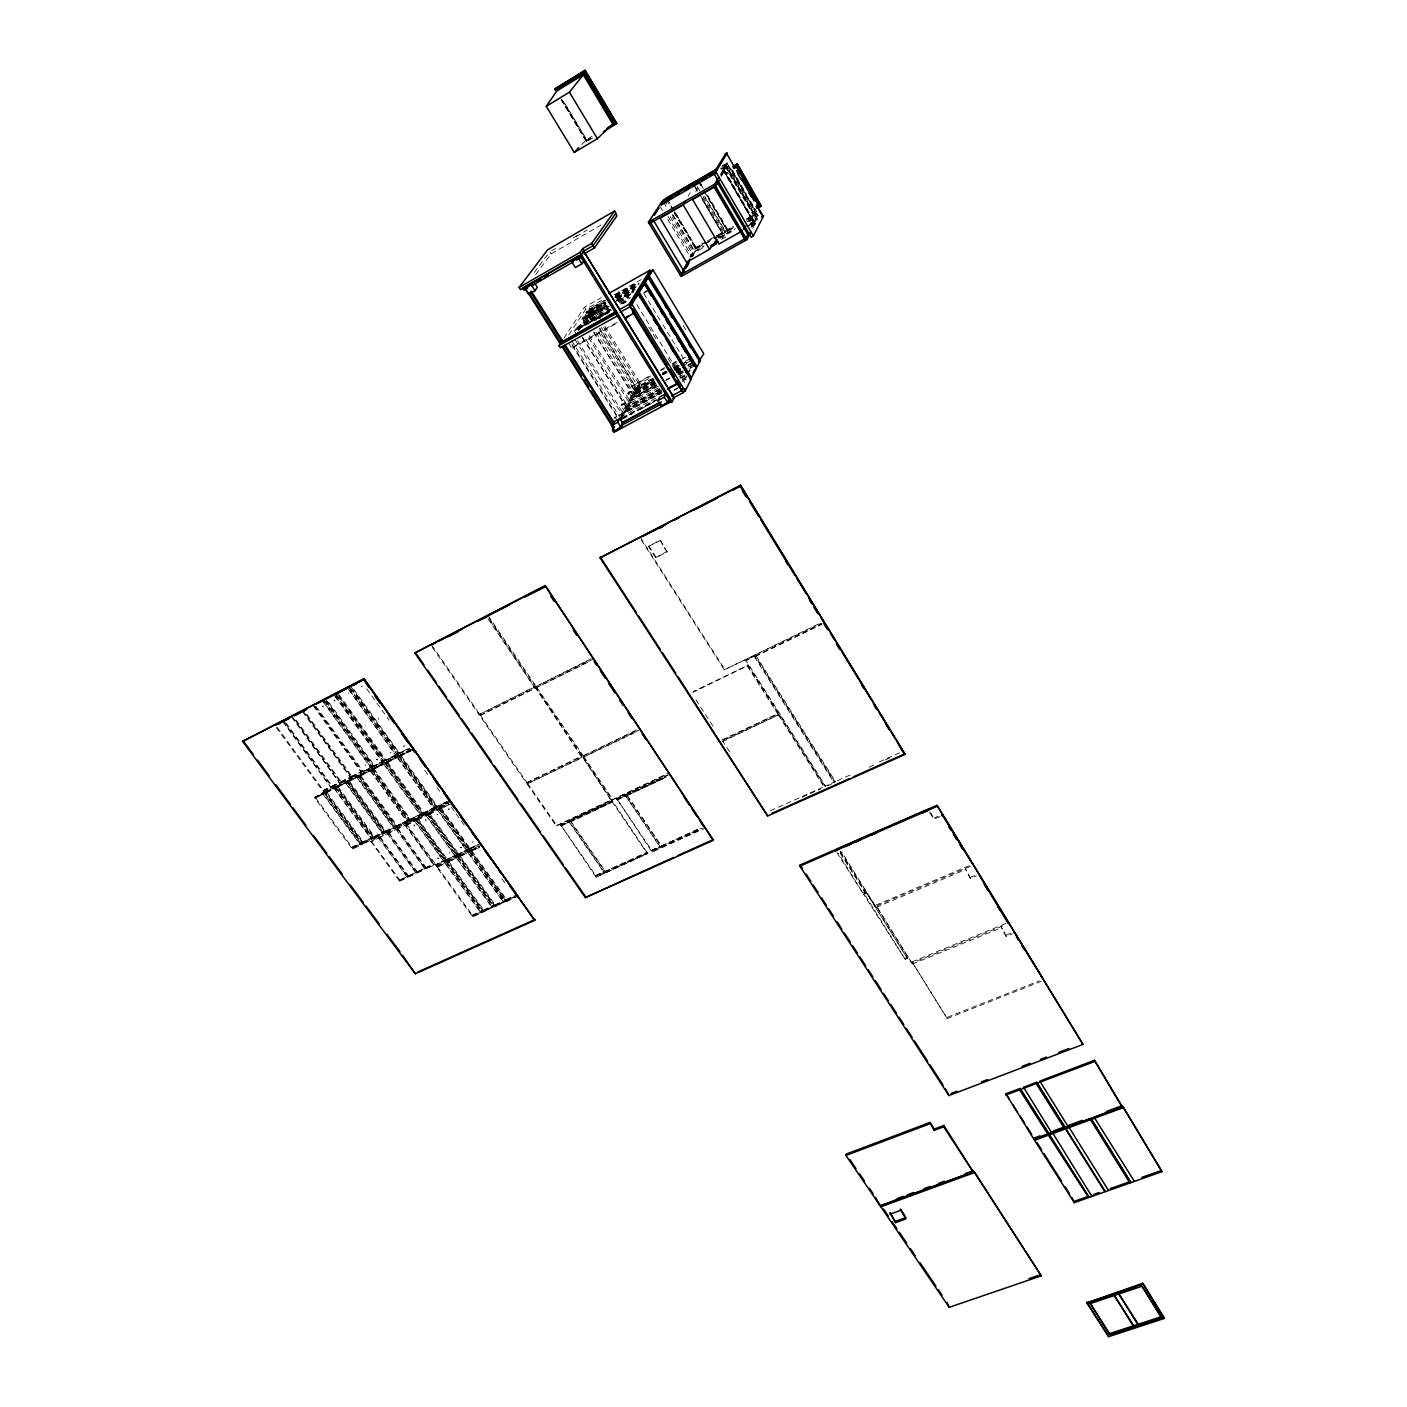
<?xml version="1.0" encoding="UTF-8"?>
<svg xmlns="http://www.w3.org/2000/svg" width="1407" height="1407" viewBox="0 0 1407 1407"><rect width="100%" height="100%" fill="white"/><g stroke="black" fill="none" stroke-linecap="round" stroke-linejoin="round"><path stroke-width="0.75" stroke-dasharray="5 3.75" d="M413.887 825.803L414.696 824.836L414.608 825.909M425.319 820.316L426.128 819.349L426.022 820.598M436.821 814.829L437.911 814.354M448.745 808.638L448.763 809.728L449.449 808.832M365.345 764.669L365.644 765.637M376.812 758.989L377.094 759.956M389.897 753.009L391.005 752.604M403.932 745.481L403.686 746.66L404.6 745.868M1006.128 936.341L1001.063 926.65L1006.128 936.341L1012.09 933.914M970.461 878.46L965.29 868.611L970.461 878.46L976.44 875.945M947.228 1018.545L912.598 962.81L947.228 1018.545L1041.18 981.347M753.237 215.904L751.496 216.502M437.507 857.953L438.896 858.235L437.788 858.569M911.789 963.109L876.385 906.126L911.789 963.109L1006.269 924.487M449.202 853.205L449.871 852.589M939.946 816.588L933.914 819.191L930.836 812.718M907.409 958.413L866.132 892.267L863.669 894.412L905.211 959.31L907.409 958.413L866.132 892.267M905.211 959.31L863.916 893.216M472.277 842.371L472.858 841.808M970.478 866.29L875.523 906.372L841.65 851.798M840.471 852.15L865.252 892.495L863.054 893.445L838.255 853.117M322.449 706.683L323.03 706.507M322.924 705.98L323.188 706.912M333.969 700.704L335.095 700.405M334.461 699.93L334.673 701.038M348.127 693.475L348.25 692.877M361.142 686.862L362.267 686.475M365.345 725.555L364.993 725.572M378.377 718.186L378.606 719.294M723.603 739.73L778.229 713.613L747.733 665.511L693.141 691.628M722.319 741.682L778.898 714.668L824.467 786.513M825.399 786.777L745.622 660.956L754.715 656.014L834.351 782.081L825.592 786.021L745.868 660.252L754.715 656.014M835.301 782.345L755.612 656.172L822.075 623.688M692.877 692.35L747.733 665.511M660.235 847.26L651.388 850.479L659.971 846.293L625.886 795.782L616.864 799.493L625.077 794.586L616.6 798.525L652.057 852.044L704.731 828.283M666.355 776.998L627.012 795.571L661.097 846.099L700.299 828.09M660.639 847.858L661.642 846.311L700.686 828.688M641.346 540.059L724.288 669.785L821.371 622.615M661.906 847.278L701.091 829.286M651.388 850.479L659.971 846.293M651.793 851.077L660.375 846.873M652.057 852.044L660.762 847.471M604.5 873.167L647.906 853.275L596.093 877.282L560.478 824.59L568.762 820.756L569.008 821.723L560.725 825.575L569.571 821.934L603.849 871.619L595.442 875.734L604.095 872.586M646.974 852.484L612.977 801.779L570.662 821.741L604.94 871.461L647.378 853.064M604.94 871.461L647.114 852.097M605.344 872.041L647.519 852.677M605.749 872.621L647.906 853.275M595.442 875.734L603.849 871.619M595.847 876.315L604.254 872.199M596.093 877.282L604.658 872.78M616.864 799.493L625.324 795.553L625.077 794.586M624.919 794.955L667.498 774.87M617.268 800.091L625.886 795.782M626.203 794.375L665.951 776.383M640.027 729.6L583.307 757.177L612.238 799.844L668.782 772.935M560.144 825.364L612.168 800.583L612.432 801.55L569.853 820.545L612.168 800.583M570.662 821.741L612.977 801.779M611.183 800.337L582.568 756.948L527.08 783.945L556.17 825.909L611.183 800.337L582.568 756.948M695.779 191.897L698.189 186.181M569.008 821.723L568.762 820.756M570.257 821.143L612.573 801.181M560.725 825.575L569.167 821.336M561.129 826.155L569.571 821.934M556.17 825.909L611.5 799.581M581.566 756.667L535.522 687.601L479.769 715.688L526.376 782.943L581.566 756.667L535.522 687.601M593.244 659.074L536.243 687.777L582.621 756.157L639.341 728.562M666.988 551.931L660.147 540.042L648.486 546.514L655.627 557.7L666.988 551.931L660.147 540.042M505.254 900.216L470.712 851.182L469.41 851.78L503.97 900.814C507.874 900.374 502 902.239 503.583 902.485M504.779 901.94L506.239 900.972L504.374 901.377M514.663 896.699L506.256 899.759L514.434 895.731M467.388 851.2L467.599 852.15L467.388 851.2L459.016 855.702L495.44 906.495L506.239 900.972M506.661 900.339L514.839 896.312M478.908 845.8L470.518 850.32L506.889 901.289L515.243 896.875M503.178 901.922L495.211 905.545L502.932 900.955L468.214 852.343L460.036 856.458L459.385 854.928M503.97 900.814L505.43 899.829M655.627 557.7L667.287 551.263M728.017 172.569C727.032 175.295 725.133 170.212 728.457 173.36M493.329 907.146L494.385 905.598L492.133 907.691M492.925 906.583L494.385 905.598M494.807 904.982L502.932 900.955M455.903 856.564L456.132 857.514L455.903 856.564L447.567 861.049L484.026 911.683L494.789 906.161M495.211 905.545L503.354 901.535M495.44 906.495L503.759 902.098M491.729 907.128L483.797 910.734L491.5 906.161L456.73 857.707L448.587 861.823L447.954 860.275M492.52 906.02L493.98 905.035L459.227 856.546L457.926 857.162L492.52 906.02L493.98 905.035M480.737 912.862L482.988 910.786L483.041 912.141L472.664 916.836L436.188 866.378L444.489 861.911L444.7 862.86L444.489 861.911M483.392 910.171L491.5 906.161M483.797 910.734L491.905 906.724M484.026 911.683L492.309 907.304M480.332 912.299L472.435 915.887L480.104 911.349L445.315 863.054L437.208 867.134L436.575 865.604M481.106 911.191L482.583 910.223L447.795 861.893L446.494 862.509L481.106 911.191L482.583 910.223M481.528 911.754L482.988 910.786M481.933 912.316L483.392 911.349M472.031 915.324L480.104 911.349M472.435 915.887L480.508 911.912M472.664 916.836L480.93 912.475M526.376 782.943L581.882 755.928M467.194 851.569L469.885 850.021L470.518 851.569L469.217 852.167M479.558 847.331L471.521 851.094L470.888 849.547M471.521 851.094L479.734 846.961M467.704 850.039L469.199 849.054L439.775 807.847L438.474 808.48L467.704 850.039L469.199 849.054M439.775 807.847L440.004 808.814L429.293 814.231L457.908 854.155L469.006 849.441M449.062 804.47L440.813 808.708L469.41 848.773L477.624 844.622M460.036 856.458L468.214 852.343M468.39 851.006L468.584 850.637M469.586 848.386L478.222 844.833M459.016 855.702L469.885 850.021M468.584 848.861L458.506 854.348L466.684 850.233L437.278 809.06L429.258 812.894L429.487 813.844M455.71 856.951L458.401 855.403L459.034 856.933L457.732 857.531M456.22 855.421L457.697 854.436L428.273 813.369L426.972 813.985L456.22 855.421L457.697 854.436M428.273 813.369L428.484 814.336L417.826 819.718L446.459 859.519L457.521 854.823M448.587 861.823L456.73 857.707M456.906 856.388L457.099 856.001M458.506 854.348L466.684 850.233M447.567 861.049L458.401 855.403M457.099 854.242L447.074 859.712L455.217 855.597L425.776 814.565L417.809 818.382L418.02 819.349M444.295 862.298L446.969 860.75L447.602 862.28L446.318 862.878M432.389 647.326L479.048 714.65L534.467 687.249L489.618 619.924M489.073 618.253L535.522 686.739L592.54 658.001M444.788 860.767L446.265 859.783L416.806 818.856L415.522 819.49L444.788 860.767L446.265 859.783M416.806 818.856L417.035 819.824L406.412 825.188L435.08 864.848L446.072 860.169M437.208 867.134L445.315 863.054M447.074 859.712L455.217 855.597M445.474 861.735L445.667 861.348M436.188 866.378L446.969 860.75M445.667 859.589L435.678 865.041L443.785 860.943L414.326 820.052L406.394 823.851L406.605 824.819M687.003 374.913L689.958 369.074L690.819 370.481L679.37 376.671M397.284 828.494L426.057 868.822L433.954 865.112L405.814 824.924L397.706 829.075M435.678 865.041L443.785 860.943M426.057 868.822L434.147 864.742M388.42 832.751L417.211 872.956L417 872.006L424.861 868.312L396.932 829.18L388.842 833.331M417.211 872.956L425.072 869.28L424.861 868.312M426.251 868.436L426.04 867.468L433.919 863.775M752.499 226.228L754.433 222.499L723.673 169.684L720.507 174.96M751.83 226.914L756.667 217.593L754.697 222.007L723.937 169.227L725.766 166.167L754.17 214.55L749.403 221.11M748.489 221.251L758.056 215.517L728.685 164.988M754.258 221.251L755.436 221.585L753.994 221.743M752.727 228.444L757.546 219.087L726.065 164.971L720.366 168.26M751.32 225.894L753.273 222.148L749.526 224.258M379.591 836.989L408.399 877.089L408.188 876.139L416.015 872.463L388.068 833.419L380.013 837.57M751.092 227.336L755.946 217.997M408.399 877.089L416.226 873.413L416.015 872.463M417 872.006L425.055 867.943M751.76 226.65L753.712 222.904L722.934 170.106L724.675 168.805L724.394 169.983M753.959 222.412L756.386 218.753M756.087 213.917L755.506 215.042L726.733 165.569L727.366 164.513L756.087 213.917L746.712 219.211M370.797 841.193L399.606 881.204L399.395 880.254L407.203 876.596L379.257 837.657L371.219 841.773M748.401 218.314L754.31 214.638L726.487 166.817L720.525 170.546M399.606 881.204L407.414 877.546L407.203 876.596M408.188 876.139L416.208 872.076M429.293 814.231L440.004 808.814M441.007 808.339L440.778 807.372L448.833 803.503M397.776 755.946L399.711 755.541L386.327 761.855L424.175 814.583L436.68 808.568L436.645 807.249L434.376 809.412M447.285 801.339L437.032 806.545L447.707 801.937M399.395 880.254L407.397 876.209M429.065 813.264L437.278 809.06M410.369 749.456L399.869 755.172L437.683 808.093L448.13 802.518M433.954 808.814L423.525 813.035L433.725 807.847L397.636 757.388L386.978 762.102L396.774 756.175L397.003 757.142L386.978 762.102M434.728 807.653L436.223 806.651L400.151 756.139L398.849 756.79L434.728 807.653L436.223 806.651M435.572 808.832L437.067 807.829M435.15 808.234L436.645 807.249M417.826 819.718L428.484 814.336M424.175 814.583L434.57 809.025M417.598 818.768L425.776 814.565M479.048 714.65L534.818 686.546M420.658 814.917L420.886 815.884L420.658 814.917L410.088 819.472L420.236 814.336L384.111 764.054L373.506 768.75L383.249 762.858L383.478 763.825L373.506 768.75M420.886 815.884L423.155 813.721L423.173 815.058L410.738 821.02L372.855 768.521L386.186 762.225L384.234 762.629M422.522 813.51L386.608 762.823L385.307 763.473L421.238 814.125L422.944 814.09L421.66 814.723M422.082 815.304L423.577 814.301M423.525 813.035L433.725 807.847M423.947 813.615L434.147 808.445M406.412 825.188L417.035 819.824M410.088 819.472L420.236 814.336M421.238 814.125L422.733 813.14M406.183 824.238L414.326 820.052M408.646 821.741L409.718 820.158L407.467 822.304M408.241 821.16L409.718 820.158M370.78 769.277L372.714 768.873L359.453 775.134L397.372 827.439L410.14 820.756M410.738 821.02L421.08 815.497M407.045 821.723L396.721 825.891L406.816 820.773L370.674 770.702L360.104 775.363L369.812 769.506L370.023 770.473L360.104 775.363M397.091 828.881L405.198 824.713M407.819 820.58L409.296 819.577L373.154 769.471L371.853 770.121L407.819 820.58L409.296 819.577M714.457 238.715L725.836 231.997L704.731 196.153M727.19 230.273L707.07 195.116M703.693 190.772L727.577 231.328L706.719 195.01M620.399 420.517L636.544 391.023L635.278 388.983L619.713 417.14M636.562 388.209L637.09 390.179L639.745 385.36L652.866 378.219M357.396 775.908L359.33 775.503L348.092 780.762L386.046 832.856L396.387 827.896L396.369 826.577L394.118 828.705M397.161 826.472L407.239 821.354M621.173 419.374L623.864 414.467L575.797 337.891M656.383 385.536L621.806 404.266L621.032 405.656L625.113 412.145L625.781 409.437L661.747 390.02M627.399 408.03L582.234 337.662M589.128 335.57L630.688 402.068L628.067 406.834L585.101 338.208M634.135 395.789L593.05 331.683M638.004 388.772L636.914 388.455L638.004 388.772L639.569 383.636L637.969 387.98M604.799 326.213L640.66 383.953L638.637 387.611L601.211 327.426M388.226 833.12L396.299 828.969M397.372 827.439L407.661 821.934M721.228 176.543L726.487 166.976L721.158 170.054M393.696 828.125L385.412 831.326L393.485 827.175L357.29 777.315L348.743 780.973L356.428 776.119L356.639 777.086L348.743 780.973M699.736 194.43L722.02 233.175L701.601 198.545M394.452 826.982L395.947 825.997L359.77 776.084L358.486 776.717L394.452 826.982L395.947 825.997M619.344 419.409L622.738 414.15L620.487 419.743M625.939 407.45L626.467 409.472L661.009 390.829M632.693 395.226L633.22 397.214L655.979 384.885M636.879 387.664L639.569 383.636M620.047 419.04L622.738 414.15M626.942 406.517L629.58 401.734M633.027 395.473L633.467 396.158M633.678 394.294L635.735 390.583M626.695 407.573L659.883 390.056M599.54 328.71L636.984 388.895L599.874 328.183M395.297 828.143L396.792 827.158M621.63 417.035L623.424 413.781L661.483 393.239M660.182 389.493L624.005 408.945L625.095 410.686L625.781 409.437M656.014 383.126L630.793 396.686L631.866 398.41L655.68 384.656M653.639 380.805L636.404 390.179L634.346 393.942L653.657 383.478M638.215 386.925L640.238 383.267L649.788 378.078M394.875 827.562L396.369 826.577M396.721 825.891L406.816 820.773M626.731 408.399L582.568 337.117M379.38 837.358L387.453 833.225M383.988 833.577L385.061 832.012L382.81 834.14M383.566 832.997L385.061 832.012M385.412 831.326L393.485 827.175M346.052 781.501L347.986 781.096L336.801 786.337L374.772 838.273L385.483 832.575M385.835 831.906L393.907 827.756M386.046 832.856L394.329 828.336M382.387 833.56L374.139 836.743L382.176 832.592L345.964 782.908L337.451 786.566L345.102 781.729L345.295 782.679L337.451 786.566M661.941 391.339L614.032 418.196L662.011 392.307M632.534 397.196L631.866 399.852L627.856 393.415L628.612 392.061L653.288 378.659M654.941 382.387L635.753 392.799L631.778 386.415L651.371 374.807M383.144 832.416L384.639 831.431L348.408 781.694L347.142 782.327L383.144 832.416L384.639 831.431M370.586 841.579L378.624 837.446M371.342 838.59L371.554 839.539L371.342 838.59L363.34 842.705L363.129 841.755L370.92 838.009L334.673 788.483L326.195 792.123L333.811 787.304L334.022 788.254L326.195 792.123M371.554 839.539L373.787 837.411L373.787 838.748L363.551 843.655L325.545 791.895L336.695 786.689L334.76 787.093M373.154 837.2L337.117 787.269L335.851 787.902L371.888 837.816L373.576 837.781L372.31 838.396M372.732 838.977L374.209 837.992M374.139 836.743L382.176 832.592M374.561 837.323L382.598 833.173M374.772 838.273L383.021 833.753M362.918 842.125L370.92 838.009M371.888 837.816L373.365 836.831M363.551 843.655L371.765 839.152M359.928 844.341L351.75 847.489L359.717 843.373L323.452 794.023L315.01 797.646L322.59 792.845L322.783 793.812L315.01 797.646M360.667 843.198L362.144 842.213L325.879 792.827L324.612 793.442L360.667 843.198L362.144 842.213M360.35 844.904L362.584 842.793L362.566 844.13L352.366 849.019L314.341 797.435L325.457 792.229L323.522 792.633M361.529 844.358L363.006 843.373M361.089 843.778L362.584 842.793M692.297 257.112L694.214 253.752L672.212 216.871M351.75 847.489L359.717 843.373M691.136 256.76L693.053 253.418L691.576 257.516M352.172 848.052L360.139 843.954M691.857 256.355L693.774 253.014L703.078 247.773M672.493 214.954L694.425 251.712L704.028 245.961M674.164 212.738L695.885 249.18L674.481 211.929M352.366 849.019L360.561 844.534M688.234 196.101L690.257 192.566M674.182 212.404L695.762 247.65M407.344 749.034L398.937 753.202L409.666 748.454M387.4 762.7L397.636 757.388M398.199 756.544L399.711 755.541M386.327 761.855L399.289 754.943M411.02 751.021L400.52 755.401L409.12 750.898M398.638 757.142L400.151 756.139M400.942 755.999L411.231 750.67M349.323 688.164L397.055 754.943L398.357 754.293L385.817 760.501L396.053 755.172L347.898 687.83M397.055 754.943L398.568 753.941L352.964 690.081M337.838 694.302L385.184 760.255L397.935 753.695M351.416 687.32L398.937 753.202M385.096 763.825L386.608 762.823M335.745 695.146L383.531 761.627L385.043 760.624L339.386 697.045M326.318 700.211L373.699 765.936L384.392 760.396L383.531 761.627M385.817 760.501L396.053 755.172M373.928 769.348L384.111 764.054M384.674 763.227L386.186 762.225M372.855 768.521L385.747 761.627M384.392 760.396L374.35 766.182L382.528 761.873L334.338 694.794M371.641 770.473L373.154 769.471M324.243 701.038L372.046 767.307L373.347 766.674L362.918 771.827L371.079 767.536L322.836 700.704M372.046 767.307L373.559 766.305L326.6 701.178M314.851 706.103L362.267 771.599L372.908 766.076M360.526 775.961L370.674 770.702M371.219 769.875L372.714 768.873M359.453 775.134L372.292 768.275M374.35 766.182L382.528 761.873M720.964 175.734L726.223 166.923M721.703 175.312L726.944 166.501L720.806 170.089M722.16 238.627L727.56 229.552L733.258 226.334M358.257 777.086L359.77 776.084M306.022 714.598L351.82 777.579L361.705 772.689L314.324 705.909M362.918 771.827L371.079 767.536M720.806 173.747L726.065 164.971M723.585 165.727L727.982 162.509L722.336 165.78M721.281 174.398L723.374 170.88L719.628 173.043M723.655 170.423L725.484 167.363M349.182 781.571L357.29 777.315M357.835 776.488L359.33 775.503M348.092 780.762L358.908 774.905M295.171 720.155L340.986 782.925L340.775 781.975L350.624 777.104L303.42 711.502M346.913 782.697L348.408 781.694M340.986 782.925L350.835 778.053L350.624 777.104M351.82 777.579L351.82 776.242L361.705 771.353M337.873 787.146L345.964 782.908M346.491 782.099L347.986 781.096M336.801 786.337L347.547 780.516M340.775 781.975L350.835 776.734M285.041 722.952L332.158 787.287L340.002 783.418L292.55 717.078M326.635 792.704L334.673 788.483M335.2 787.674L336.695 786.689M325.545 791.895L336.255 786.091M335.622 788.272L337.117 787.269M332.158 787.287L332.175 785.968L340.019 782.099M276.212 727.472L323.364 791.649L331.173 787.779L283.704 721.615M324.384 793.812L325.879 792.827M323.364 791.649L323.381 790.312L331.19 786.46M315.432 798.244L323.452 794.023M323.962 793.231L325.457 792.229M314.341 797.435L325.017 791.649M689.993 256.725L695.814 247.456L705.206 242.162M590.043 319.16L607.894 308.326M589.445 314.781L587.176 318.263L607.824 306.656M591.45 311.721L593.684 308.291L604.817 302.013M605.837 305.337L583.289 318.035L583.641 320.937L609.372 306.11M606.03 303.842L587.933 314.377L586.842 312.618L587.141 310.789L605.819 300.271M588.478 324.349L585.382 318.316L607.965 305.618M593.86 319.582L589.656 311.774L605.925 302.628M578.611 329.326L581.531 324.876L611.007 309.294M589.005 314.078L585.822 319.02L589.005 314.078L592.417 319.565M590.43 312.618L593.244 307.588L600.173 318.773M578.383 330.416L582.199 324.489M585.488 319.547L584.222 318.703L587.211 314.13L604.482 304.369M589.762 312.987L588.513 312.143L591.468 307.658L604.658 300.219M590.096 312.477L593.244 307.588M579.068 330.029L581.531 324.876M585.787 319.723L586.402 318.07M586.508 318.633L588.337 314.465M590.764 312.108L592.576 307.975M610.04 310.208L575.041 330.592L611.218 310.296M577.661 328.728L580.405 324.542L608.739 308.661M577.257 335.605L574.109 330.592L575.357 328.71L609.583 309.487M585.769 325.756L581.636 319.16L582.85 317.331L605.661 304.387M591.538 321.06L585.945 312.6L587.141 310.789M568.78 334.954L585.699 309.347L602.548 299.849M563.802 338.278L584.397 307.254L601.246 297.739M629.914 409.543L629.281 408.593L630.283 409.191M636.07 396.44L637.002 397.02L636.404 396.106M640.66 390.144L639.956 389.247M535.627 274.646L551.157 253.876L601.897 224.504M684.699 378.641L685.543 379.45L684.453 378.923M534.255 272.448L538.142 267.277M539.444 265.554L543.348 260.365M544.632 258.642L549.838 251.73L551.157 253.876M718.326 237.642L722.108 232.63L702.093 198.704M690.485 366.893L691.013 367.79M659.267 393.714L659.074 392.553M561.182 99.809L586.156 141.175L587 140.137L563.205 100.706M592.576 137.992L586.666 141.738L561.112 99.422M577.996 326.107L578.347 327.198L578.365 325.949M585.259 314.904L586.227 315.485M590.078 309.276L589.656 308.274L590.606 308.924M585.804 315.801L585.787 314.623M376.408 759.639L377.498 759.305M607.877 310.56L607.806 309.417L607.93 310.507M619.027 291.759L619.027 293.008L618.799 291.952M581.83 144.499L586.35 139.75L592.013 136.373M460.247 847.26L461.742 847.419L460.581 847.841M658.652 392.729L659.039 393.767M586.051 140.718L592.576 136.813M586.156 141.175L593.613 136.725M573.071 237.994L580.528 233.668M551.702 250.639L555.466 248.476M576.131 236.499L587.405 229.957M721.984 166.343L727.736 162.931L728.334 163.951L721.703 167.767M721.07 168.822L726.733 165.569M721.07 169.157L724.851 166.976L723.884 165.305L722.846 167.028L723.831 168.699M723.374 170.177L754.17 223.027L723.198 169.649M724.113 170.458L724.412 169.262M723.814 170.951L753.73 222.271M714.58 236.868L707.07 241.107L714.791 237.22M716.462 235.813L722.108 232.63M746.572 218.841L754.17 214.55M695.304 248.195L705.523 242.444M716.638 236.165L733.539 226.351M695.48 248.142L701.143 244.959M718.15 235.356L733.276 226.844M614.068 294.907L642.331 278.973M725.836 231.997L695.586 248.828L696.254 247.667L672.898 208.465M733.452 227.705L727.331 230.924L727.947 229.798L707.985 195.872M746.607 220.283L755.999 214.99M695.885 249.18L703.324 244.994M705.171 243.956L712.593 239.77M727.577 231.328L733.205 228.145M748.243 219.668L757.652 214.374M615.14 295.013L637.564 282.385M585.945 312.6L604.658 302.065M615.58 295.716L638.338 283.088M718.924 237.554L733.838 229.165M746.871 221.814L758.056 215.517M615.967 295.734L638.25 283.176M694.425 251.712L703.746 246.454M718.66 238.047L735.439 228.602M586.842 312.618L605.538 302.083M614.877 296.824L639.183 283.124M588.513 312.143L605.555 302.558M615.017 297.229L635.841 285.498M615.246 297.369L636.386 285.463M693.053 253.418L690.415 257.164L667.024 218.05M719.839 238.328L734.735 229.939M749.614 221.567L755.207 218.419L753.519 221.655L749.79 223.766M589.322 312.284L605.59 303.138M615.51 297.545L639.165 284.232M617.532 297.035L634.645 287.433M616.723 297.827L637.547 286.096M616.688 298.284L635.524 287.591M721.598 239.331L729.178 235.075M749.984 223.361L757.546 219.087M617.128 298.988L634.047 289.473M581.636 319.16L606.276 305.319M617.427 299.023L634.381 289.49M748.348 225.577L755.436 221.585M582.533 319.16L606.997 305.407M616.424 300.113L635.243 289.525M748.876 225.489L756.456 221.233M584.222 318.703L607.103 305.829M616.635 300.465L633.783 290.827M616.758 300.658L633.66 291.161M585.048 318.826L607.631 306.128M616.442 301.186L633.994 291.302M751.707 225.19L755.506 223.062L756.456 224.698M619.08 300.324L632.218 292.937M618.341 301.08L633.783 292.392M751.725 226.052L755.506 223.924M583.641 320.937L609.02 306.673M618.412 301.397L633.431 292.955M619.256 301.96L628.736 296.631M619.432 302.611L629.316 297.106M620.997 303.085L630.512 297.739M581.97 325.58L580.405 324.542M620.452 303.982L628.014 299.744M621.454 303.806L625.253 301.678M574.109 330.592L610.321 310.279M621.753 303.859L625.57 301.714M622.633 303.877L626.449 301.749M590.395 322.344L609.46 311.65M643.79 292.392L647.607 290.264M578.611 329.062L608.528 312.284M597.94 318.826L609.337 312.424M644.125 293.025L647.888 290.915M616.934 322.379L571.523 347.722L568.868 343.519M572.526 348.021L617.409 322.977M660.798 369.689L664.579 367.632M672.124 363.534L679.669 359.418M631.778 386.415L650.984 375.968M660.587 370.745L664.421 368.652M672.106 364.466L679.774 360.298M681.709 359.242L685.543 357.167M672.704 365.609L676.521 363.534M662.24 373.136L665.986 371.096M673.496 367.016L677.242 364.976M662.785 373.506L666.971 371.307M674.182 367.315L677.981 365.257M685.561 361.142L689.36 359.066M653.253 379.151L634.997 389.071L632.517 385.078M662.134 374.403L667.059 371.659M674.34 367.702L678.367 365.521M627.856 393.415L653.534 379.415M662.257 374.79L667.393 372.011M674.727 367.966L679.546 365.398M681.463 364.36L689.729 359.823M636.984 388.895L654.29 379.503M663.26 374.631L667.094 372.556M674.78 368.388L679.264 365.943M681.181 364.905L686.95 361.775M674.727 369.373L678.543 367.297L674.868 369.338M636.404 390.214L653.71 380.822M686.405 363.076L692.174 359.946M637.09 390.179L654.044 380.98M674.762 369.742L678.526 367.702M654.923 380.963L635.735 391.375L634.663 389.669M674.903 370.217L690.239 361.898M654.783 382.071L635.911 392.307L597.254 330.258M675.553 370.815L684.998 365.697M676.063 370.938L679.898 368.863M676.802 370.92L680.671 368.827M688.392 364.642L692.244 362.549M655.293 382.985L631.127 396.088L628.612 392.061M676.521 371.466L680.46 369.338M688.058 365.222L691.857 363.164M676.222 372.064L681.094 369.513M687.759 365.802L691.558 363.745M655.715 383.671L633.132 395.912L593.877 331.929M676.222 372.556L680.812 370.076M676.89 373.154L680.759 371.061M688.463 366.893L694.249 363.745M631.866 398.41L656.963 384.815M665.757 380.119L669.609 378.026M678.209 373.312L686.968 368.634M689.799 367.034L693.651 364.941M665.986 380.347L669.82 378.254M679.423 373.066L683.274 370.991M621.032 405.656L657.069 386.151M677.928 374.86L683.626 371.765M689.852 368.476L693.721 366.383M658.476 386.116L630.266 401.382L627.628 406.148L659.742 388.789M679.159 374.913L686.686 370.832M689.958 369.074L689.694 370.147M658.388 388.015L629.756 403.492L587.088 335.253M680.531 377.551L684.312 375.511M659.443 389.352L624.356 408.311L621.806 404.266M680.038 378.219L685.789 375.106M680.97 378.254L685.49 375.722M682.553 378.764L688.234 375.704M625.095 410.686L662.169 390.706M681.938 379.996L687.618 376.935M625.113 412.145L661.132 392.711M681.99 381.455L687.671 378.395M655.75 398.234L622.932 415.909L574.865 339.386M622.65 417.633L655.134 400.133M674.252 389.827L679.986 386.749M622.316 418.231L656.752 399.676M673.918 390.425L677.787 388.35M621.964 418.864L656.647 400.186M621.718 419.075L654.29 401.523M622.756 418.934L632.323 413.781M639.974 409.666L651.441 403.475M648.486 546.514L659.848 540.693M323.153 790.681L330.962 786.83M331.946 786.337L339.791 782.45M351.609 776.611L361.493 771.722M398.726 753.554L407.749 749.104M323.592 791.279L331.401 787.41M332.386 786.935L340.23 783.048M341.197 782.556L351.046 777.702M352.031 777.209L361.916 772.32M399.377 753.8L409.455 748.805M535.522 686.739L588.302 660.639M399.869 755.172L412.497 748.929M479.769 715.688L535.17 688.304M536.243 687.777L589.005 661.695M400.52 755.401L410.598 750.423M437.032 806.545L447.092 801.709M363.34 842.705L371.131 838.959M410.51 820.07L420.464 815.286M437.454 807.126L447.514 802.307M724.288 669.785L821.178 623.301M437.683 808.093L450.258 802.06M755.612 656.172L821.881 624.391M415.311 819.859L416.613 819.243M426.778 814.372L428.062 813.738M438.28 808.849L439.582 808.216M440.584 807.741L448.64 803.889M440.813 808.708L451.383 803.643M582.621 756.157L637.107 730.215M527.08 783.945L582.252 757.687M583.307 757.177L635.841 732.168M425.846 867.855L433.725 864.162M399.817 880.817L407.625 877.159M408.593 876.702L416.437 873.026M417.404 872.569L425.266 868.893M469.41 848.773L479.945 843.831M470.008 848.966L476.428 845.959M470.518 850.32L481.053 845.378M436.786 866.571L444.893 862.491M445.896 862.315L447.373 861.33M448.182 861.242L456.325 857.144M457.328 856.969L458.805 855.966M459.614 855.896L467.792 851.763M468.812 851.587L470.29 850.602M471.116 850.514L479.136 846.75M721.897 739.906L778.229 713.613M778.898 714.668L722.565 740.944L730.813 753.624M612.238 799.844L666.566 774.589M568.604 821.125L569.853 820.545M616.301 799.264L669.187 774.712M626.607 794.973L665.81 776.77M627.012 795.571L666.215 777.368M506.256 899.759L514.259 896.118M506.889 901.289L517.407 896.523M661.097 846.099L700.158 828.477M661.501 846.697L702.515 828.178M770.438 810.766L792.458 800.882M794.463 799.985L808.462 793.706M810.467 792.809L822.462 787.428M837.464 780.692L843.426 778.018M845.414 777.121L851.358 774.448M879.164 761.978L900.99 752.182M802.254 797.153L820.281 789.081M827.158 785.985L832.416 783.629M869.069 767.184L875.031 764.511M884.95 760.061L890.912 757.388M934.107 818.03L938.117 816.289M863.3 892.231L865.498 891.299M863.669 894.412L865.885 893.48M875.77 905.158L970.637 865.094M876.156 907.339L965.114 869.807M970.619 877.264L974.611 875.576M905.422 958.079L907.621 957.182M912 961.86L1006.392 923.256M912.404 964.059L1000.922 927.899M1006.269 935.11L1012.213 932.683M947.403 1017.261L1039.245 980.89M315.66 797.875L351.961 847.102M324.56 792.387L362.566 844.13M324.612 793.442L360.895 842.828M323.223 794.392L359.506 843.76M285.973 722.864L332.175 785.968M334.444 788.852L370.709 838.379M371.43 841.404L399.606 879.867M282.789 721.721L331.173 787.779M326.864 792.334L363.129 841.755M277.161 727.384L323.381 790.312M296.103 720.085L340.986 781.606M380.224 837.183L408.382 875.752M291.636 717.183L340.002 783.418M378.413 837.833L407.414 877.546M338.102 786.794L374.35 836.356M335.816 786.83L373.787 838.748M335.851 787.902L372.099 837.446M302.487 711.608L350.835 778.053M389.053 832.944L417.193 871.619M349.393 781.202L385.606 830.957M387.242 833.595L416.226 873.413M347.107 781.237L385.061 833.331M347.142 782.327L383.355 832.029M345.735 783.277L381.965 832.979M360.755 775.609L396.932 825.522M397.917 828.705L426.04 867.468M358.468 775.626L396.387 827.896M358.486 776.717L394.663 826.613M396.106 829.356L425.072 869.28M357.079 777.666L393.274 827.545M306.972 714.527L351.82 776.242M323.047 701.653L370.85 767.905M371.853 770.121L408.012 820.193M370.446 771.071L406.623 821.143M406.394 823.851L435.871 864.654M437.401 866.765L472.224 914.937M404.987 825.082L433.954 865.112M316.135 706.543L363.129 771.458M313.409 705.997L361.705 772.689M417.809 818.382L447.268 859.325M448.78 861.436L483.568 909.766M416.824 820.193L445.474 859.976M446.582 861.506L483.041 912.141M415.522 819.49L444.981 860.398M446.494 862.509L481.3 910.804M414.115 820.439L443.592 861.33M445.122 863.441L479.928 911.736M328.869 702.427L374.561 765.813M326.037 701.741L372.697 766.428M374.139 768.978L410.299 819.103M324.032 700.088L372.275 766.938M371.853 769.013L409.736 821.495M428.291 814.706L456.906 854.612M458.014 856.16L494.437 906.952M426.972 813.985L456.413 855.034M457.926 857.162L492.696 905.616M425.565 814.934L455.024 855.984M456.536 858.094L491.324 906.565M339.122 694.759L386.028 760.132M387.611 762.33L423.736 812.648M337.557 695.832L384.181 760.747M385.325 762.348L423.173 815.058M335.534 694.179L383.742 761.275M385.307 763.473L421.432 813.756M334.549 695.762L382.317 762.225M383.9 764.423L420.042 814.706M351.134 688.85L397.724 754.064M398.867 755.665L436.68 808.568M437.085 809.43L466.508 850.602M468.021 852.73L502.756 901.359M349.112 687.196L397.266 754.574M398.849 756.79L434.921 807.284M348.127 688.797L395.842 755.541M397.425 757.74L433.532 808.234M429.258 812.894L458.7 853.961M460.212 856.089L494.983 904.578M440.778 807.372L470.202 848.579M471.714 850.707L506.432 899.372M439.811 809.183L468.408 849.23M469.516 850.778L505.904 901.746M353.966 689.553L399.588 753.431M401.153 755.647L437.243 806.176M438.474 808.48L467.898 849.67M469.41 851.78L504.146 900.427M451.278 806.95L454.953 812.12M456.185 813.844L465.981 827.615M366.735 688.779L389.123 720.243M424.703 770.245L429.68 777.244M437.137 787.727L439.635 791.226M501.859 878.707L506.819 885.671M561.287 825.786L595.601 875.347M431.58 644.863L479.435 713.947M480.156 714.967L526.728 782.186M527.414 783.189L556.486 825.153M570.82 821.354L605.098 871.056M569.413 822.321L603.709 872.006M617.409 799.721L651.529 850.092M488.247 615.774L535.874 686.018M536.595 687.073L582.938 755.418M583.624 756.438L612.555 799.088M488.018 618.799L534.467 687.249M611.869 801.339L647.625 854.049M625.746 796.169L659.83 846.68M627.153 795.201L661.237 845.713M695.92 699.842L714.809 728.984M640.502 537.597L724.535 669.081M840.208 851.129L875.523 906.372M840.208 853.328L865.252 892.495M836.848 852.519L863.054 893.445M648.785 545.863L655.926 557.031M747.486 666.232L778.018 714.351M778.687 715.407L823.113 785.44M614.841 416.771L617.409 420.869M755.858 655.469L835.477 781.588M754.486 656.717L834.175 782.837M571.664 340.635L620.03 417.545M571.893 343.959L618.201 417.562M572.227 345.612L617.163 417.035M584.397 307.254L585.699 309.347M588.302 313.814L590.852 317.912M586.737 317.542L589.023 321.218M595.882 332.228L634.786 394.628L636.826 390.847L599.259 330.539M585.382 318.316L588.812 323.821M584.011 320.374L585.734 323.118M591.468 307.658L598.01 318.193M603.691 327.339L639.745 385.36M591.01 311.017L596.674 320.128M589.656 311.774L595.337 320.884M929.552 812.103L933.914 819.191M636.931 304.668L684.699 382.616M648.715 326.987L656.682 339.984M668.061 358.539L676.028 371.536M643.755 293.377L661.782 322.924M662.908 324.771L686.581 363.534M683.098 325.316L687.618 332.755M562.536 100.302L586.35 139.75M561.745 99.51L587 141.333M667.973 216.397L691.189 255.247M660.34 206.864L662.574 210.593M667.323 199.126L671.772 206.583M673.531 210.065L670.172 204.455L673.355 210.048M674.639 211.929L695.814 247.456M666.373 199.671L669.961 205.827M664.034 199.776L668.413 207.128M672.792 214.462L694.706 251.202M663.4 202.116L666.707 207.638M670.172 216.696L693.229 255.3M698.452 181.872L702.585 188.89M705.048 197.543L725.59 232.436M697.432 186.814L701.864 194.342M702.99 196.224L724.06 231.979L723.427 233.122L702.322 197.314M694.372 185.319L698.663 192.601M695.427 187.395L697.643 191.176M694.073 185.777L697.292 191.246M699.121 180.782L703.553 188.327M700.616 184.159L703.131 188.028M726.223 167.275L754.064 215.113M725.027 166.589L755.647 219.175M732.256 169.86L746.132 193.726M750.406 201.078L756.808 212.088M732.59 171.267L754.943 209.713M727.331 163.564L757.81 215.992"/><path stroke-width="1.5" d="M1112.62 1295.143L1089.897 1302.759L1109.824 1334.504L1161.338 1317.638L1141.534 1285.47M1164.398 1318.412L1142.73 1283.254L1086.802 1302.917L1108.681 1336.65L1164.398 1318.412L1142.73 1283.254M1048.268 1132.864L1047.74 1134.024L1019.442 1089.44L1020.268 1088.42L1005.882 1093.784L1033.987 1139.406L1122.258 1106.957L1094.47 1060.298L1039.826 1081.121L1068.124 1126.638L1068.617 1125.917M1051.996 1132.459L1034.655 1138.949L1034.55 1140.286L1074.297 1202.668L1161.989 1171.662L1122.839 1106.518L1094.118 1117.228L1134.183 1181.071M1109.824 1334.504L1089.897 1302.759M1108.681 1336.65L1086.837 1301.985M1105.269 1191.483L1065.926 1128.766M1091.357 1119.427L1130.947 1182.636L1091.568 1119.339M1088.877 1197.287L1049.217 1134.904M1122.258 1106.957L1094.47 1060.298M1089.106 1197.199L1049.429 1134.816M1082.985 1044.416L937.009 805.314L800.196 864.953L799.897 866.132L948.898 1095.578L1082.985 1044.416L937.009 805.314M1074.297 1202.668L1072.028 1197.621M1041.25 1275.815L973.961 1171.468L881.081 1205.447L880.87 1206.801L949.197 1307.332L1041.25 1275.815L973.961 1171.468M1037.047 1083.267L1104.477 1191.061M1037.258 1083.197L1065.363 1127.675M1033.987 1139.406L1034.092 1138.07L1040.142 1135.836M1020.48 1089.528L1048.655 1134.007M1020.691 1089.44L1049.006 1133.796L1048.18 1134.798L1088.227 1196.777M1014.078 933.105L1014.201 931.874L1043.326 979.272M1008.274 923.66L978.604 873.905M934.318 1129.065L929.974 1122.452L846.187 1154.109L845.941 1155.446L880.29 1205.957L973.239 1171.961L943.833 1125.477L934.318 1129.065L934.142 1130.384L943.675 1126.796L943.833 1125.477M949.197 1307.332L946.929 1302.337M948.898 1095.578L945.486 1088.754M934.142 1130.384L929.974 1122.452M895.643 1222.613L890.156 1212.869L895.643 1222.613L905.862 1218.919L900.374 1209.141L904.93 1215.877M880.29 1205.957L875.594 1197.392M941.951 815.708L942.127 814.547L972.659 864.25M905.123 754.363L740.469 485.239L600.068 557.84L767.659 815.954L905.123 754.363L740.469 485.239M902.837 752.042L897.261 741.981M700.299 359.893L649.084 275.614L652.954 269.898L703.781 353.79L698.417 362.021M695.726 368.669L696.606 367.983L691.488 377.709L639.077 291.97L644.934 283M839.047 849.283L839.311 848.122L928.655 809.166M725.361 154.225L725.942 153.257L713.63 173.114L751.127 237.238L753.361 235.989L763.614 215.869L762.014 216.924M823.834 623.459L828.6 630.213M767.659 815.954L678.156 676.96M647.396 276.757L700.106 361.054L697.081 366.805L645.11 281.91L648.838 276.634L647.29 277.619M643.28 284.038L644.898 282.983M639.077 291.97L637.969 292.568L690.169 378.536M713.331 840.296L545.142 585.558L414.819 652.989L585.382 897.613L713.331 840.296L545.142 585.558M637.054 294.028L638.778 293.008L631.919 304.334L629.773 305.53L650.896 271.059L652.954 269.898M704.203 826.331L704.59 826.911M585.382 897.613L673.619 857.426M534.73 920.301L363.921 678.649L242.602 741.419L415.329 973.785L534.73 920.301L363.921 678.649M482.073 846.17L516.949 894.588L515.472 895.573M517.178 895.556L517.407 896.523M480.543 844.024L451.155 802.676M415.329 973.785L402.631 955.388M683.046 392.254L685.174 391.111L691.277 378.87L690.151 379.644M673.021 398.111L683.257 392.606L685.209 388.719M692.983 373.154L694.935 369.267M682.483 388.684L681.463 390.724L677.752 383.267L680.32 387.435M579.965 255.476L670.77 402.508L672.194 401.751L674.129 397.935L583.747 251.325M672.81 395.807L621.155 312.02M657.843 400.643L664.315 397.161L666.179 393.555L659.725 397.038L657.843 400.643L661.308 406.254L667.797 402.771L668.941 398.023L667.111 395.05M761.803 216.907L761.961 216.115M661.308 406.254L668.29 401.786M662.416 203.698L661.519 202.186L648.398 222.236L681.076 276.546L746.941 239.647L750.793 232.173M761.205 206.143L737.25 163.88L733.065 166.624L734.014 168.277L736.336 166.941L758.654 205.404L756.35 206.723L757.3 208.359L761.205 206.143L737.25 163.88M748.929 232.524L744.989 239.718L713.455 185.935L715.424 185.865L718.572 180.588M449.607 800.513L413.764 749.421L412.444 750.072M758.654 205.404L736.635 166.448L734.014 168.277M757.3 208.359L761.468 205.633M756.35 206.723L758.936 204.894M544.773 587.211L524.283 597.272M621.278 427.746L622.58 422.944L619.819 418.547L613.47 421.959L611.429 425.635L614.912 431.158L621.278 427.746L617.796 422.206L619.819 418.547M614.912 431.158L615.457 430.155M717.025 184.194L719.118 180.36M614.525 426.532L612.45 430.278L613.786 432.389L671.28 401.54M411.987 747.557L364.079 679.511L362.76 680.197M686.053 268.016L689.025 262.81M486.787 616.987L477.589 621.243M413.13 749.175L412.902 748.207M681.885 272.888L689.852 259.011M689.571 260.33L681.621 274.207L744.532 238.961M685.332 268.438L688.304 263.215M717.078 239.313L709.533 249.338L686.51 262.3L660.059 218.173L683.169 204.912L685.191 201.394M688.129 261.139L682.905 271.111M648.398 222.236L714.492 184.282L718.696 177.264M633.977 312.882L624.901 318.809M639.693 296.385L639.657 297.457M713.63 173.114L715.864 171.812L727.208 153.134M637.881 295.329L638.567 294.204M637.002 295.294L638.25 293.324M643.79 284.196L644.881 282.402M632.57 302.927L630.389 306.515L620.082 312.284M635.876 297.528L643.562 284.953M645.743 281.365L651.23 272.378L649.946 270.232L608.739 293.5M620.434 309.1L629.017 304.299L649.946 270.232M619.801 309.821L585.136 253.594M694.548 184.124L695.216 183.033M697.555 180.342L716.673 169.033M364.079 679.511L362.549 680.548M364.307 680.478L368.616 687.214M348.883 687.548L350.431 686.528L349.112 687.196M654.361 215.289L659.109 208.007M661.325 205.281L663.4 202.116L663.137 203.276M337.61 693.334L347.898 687.83L337.838 692.983M716.427 169.456L663.137 200.357L661.976 202.133L662.943 203.769L671.702 197.613M653.165 219.299L650.79 222.939L713.912 186.726M664.034 199.776L716.093 170.036M336.607 693.862L335.306 694.53L337.047 694.478M612.819 427.13L562.308 347.124L562.87 346.28L581.724 376.179M562.308 347.124L565.174 344.996L614.472 423.173M618.13 315.432L560.32 347.758L558.948 345.594L561.375 341.936M526.658 288.91L526.077 289.701L559.423 342.534L561.727 341.233L562.29 340.406L531.283 291.214M325.105 699.771L324.032 700.088M559.423 342.534L562.29 340.406M304.404 710.992L303.49 711.098L306.796 709.392M546.268 106.316L556.873 90.91L583.307 74.764L612.713 123.992L597.377 138.677L574.285 152.448L546.268 106.316L569.43 92.211L583.307 74.764M584.081 253.893L594.422 247.949L616.917 215.816L615.598 213.618M579.596 258.255L578.857 257.059L571.699 261.667L575.357 267.559L581.9 263.812L584.116 260.629L582.199 257.516M690.274 378.307L691.453 377.621M699.156 360.561L647.923 276.264L649.295 275.561M582.727 248.564L584.116 250.833L581.39 254.649L520.52 289.684L519.113 287.45L580.001 252.381L582.727 248.564L591.644 243.429L614.595 210.98L615.914 213.161L593.033 245.697L582.691 251.642M571.699 261.667L578.857 257.059M743.441 229.323L745.816 226.035M532.708 285.199L531.969 284.021L524.899 288.593L528.575 294.397L534.994 290.721L537.368 287.468L534.467 282.842M524.899 288.593L531.969 284.021M763.139 216.115L756.403 204.824M519.113 287.45L547.516 249.883L614.595 210.98M616.776 123.552L585.031 70.35L616.776 123.552L603.427 131.73M606.628 128.934L614.877 123.482L584.362 72.355L555.501 90.4L556.398 89.45M1091.656 1195.229L1091.797 1196.249L1052.031 1131.932M725.467 154.225L727.19 153.117M1068.546 1126.55L1107.995 1189.671M585.33 71.775L555.448 90.03L554.815 88.993L585.031 70.35M574.285 152.448L578.805 147.682M695.744 367.385L696.658 366.787M699.631 361.318L698.734 362.004M1068.74 1126.409L1091.093 1118.284L1090.284 1119.321L1129.663 1182.583M1052.102 1132.565L1068.124 1126.638M554.815 88.993L584.696 70.719M607.455 127.931L615.844 122.919M667.217 198.897L680.496 191.246M684.294 189.048L697.591 181.397M701.372 179.199L707.07 175.91M710.869 173.729L714.668 171.531M661.976 202.133L717.148 170.317M675.501 195.415L679.3 193.234M684.998 189.945L688.797 187.764M692.596 185.583L698.277 182.294M702.075 180.114L705.874 177.915M709.673 175.734L713.472 173.536M662.943 203.769L716.216 173.079M733.065 166.624L736.969 164.373M578.699 255.705L522.577 287.995L523.984 290.211L527.713 288.066M536.999 281.277L540.693 279.149M544.403 277.021L548.097 274.893M531.459 285.92L572.614 262.265M576.36 260.102L581.97 256.883M649.331 223.783L650.333 222.165L682.078 274.963L680.161 275.033M715.97 186.111L692.578 199.53L718.907 244.079L742.245 230.959M643.509 283.124L647.22 288.453M710.535 245.856L718.01 241.635M712.135 245.293L717.746 242.145M712.575 246.049L716.321 243.939M646.094 285.832L644.969 285.515M637.371 293.131L651.388 315.291M747.592 234.09L716.708 181.327M561.094 342.358L616.319 311.404M615.985 311.949L560.725 342.903L551.438 328.183M558.948 345.594L616.758 313.233M624.515 318.158L628.296 316.047M667.586 388.297L677.752 383.267M667.762 389.211L677.365 384.023M611.429 425.635L617.796 422.206M621.947 422.733L658.458 403.088M671.684 395.983L681.938 390.46M621.63 423.314L661.431 401.91M620.118 426.163L660.375 404.53M672.722 398.691L674.129 397.935M617.057 429.311L621.824 426.743M242.602 741.419L363.481 679.352M414.819 652.989L544.79 586.227M600.068 557.84L740.205 485.872M316.469 703.975L322.836 700.704L323.047 701.653M326.336 698.91L334.338 694.794M351.433 686.018L361.546 680.812M431.58 644.863L435.414 642.893M439.248 640.924L462.252 629.105M488.247 615.774L509.105 605.063M642.419 536.612L665.441 524.793M675.026 519.869L678.86 517.899M694.214 510.002L717.236 498.184M732.572 490.304L740.24 486.365L747.082 497.498M275.192 725.396L279.887 722.969M290.299 717.64L283.757 721.211L288.488 718.801M294.503 715.477L301.08 712.1M352.893 685.49L356.27 683.767M278.076 724.13L282.789 721.721M294.256 715.829L302.487 711.608M448.428 636.685L458.014 631.761M659.373 528.381L663.225 526.411M448.921 801.357L450.222 800.724M1036.414 1082.599L1065.152 1127.957M515.63 895.186L516.949 894.588M516.035 895.767L517.354 895.169M516.439 896.329L517.758 895.731M645.338 281.945L644.037 282.631L694.988 366.471M417.703 972.096L535.065 919.51M677.611 855.632L713.578 839.504M771.863 813.387L849.529 778.599M853.504 776.805L905.281 753.607M838.203 848.597L835.705 850.743L837.921 849.775M799.897 866.132L936.833 806.475M844.991 846.697L850.954 844.094M854.928 842.371L860.891 839.768M870.827 835.441L876.79 832.838M922.5 812.929L928.462 810.326M951.097 1093.485L957.182 1091.164M981.541 1081.86L987.626 1079.538M1022.15 1066.365L1030.276 1063.27M1040.424 1059.383L1046.509 1057.062M1058.697 1052.418L1068.845 1048.532M845.941 1155.446L929.798 1123.771M1005.759 1095.086L1094.417 1061.617M1053.544 1130.911L1062.813 1127.499M1068.177 1125.53L1082.212 1120.359M1106.254 1111.512L1122.294 1105.621M1034.55 1140.286L1122.821 1107.854M897.015 1198.571L903.206 1196.302M907.339 1194.789L913.53 1192.52M923.854 1188.739L930.045 1186.47M938.293 1183.463L944.484 1181.194M965.132 1173.631L973.38 1170.606M880.87 1206.801L973.802 1172.822M889.945 1214.206L900.181 1210.495M895.854 1221.258L906.055 1217.565M1074.368 1201.297L1088.385 1196.337M1093.696 1194.455L1099.219 1192.503M1110.229 1188.598L1128.203 1182.249M1141.798 1177.43L1159.966 1171.011M1029.08 1278.611L1039.298 1275.111M1086.802 1302.917L1142.73 1284.204M1118.811 1293.068L1137.401 1286.842M1089.862 1303.691L1141.534 1286.403M1109.859 1333.555L1161.338 1316.688L1142.713 1287.299M1110.774 1335.032L1164.398 1317.462M1051.609 1132.705L1023.645 1087.418M1023.276 1087.47L1036.818 1082.176L1035.992 1083.197L1064.097 1127.851M243.094 740.715L253.559 754.785M257.481 760.079L269.247 775.908M275.79 784.701L290.176 804.065M292.797 807.583L305.864 825.17M313.708 835.74L326.793 853.328M329.414 856.845L342.481 874.451M350.325 885.003L363.411 902.608M366.013 906.126L379.099 923.713M386.943 934.283L400.028 951.871M374.983 696.184L380.083 703.342M389 715.882L394.083 723.04M401.734 733.786L408.1 742.755M412.497 748.929L415.012 752.481M420.042 759.551L425.072 766.639M433.901 779.038L438.931 786.126M443.961 793.214L450.258 802.06M452.069 804.611L454.549 808.093M460.722 816.781L465.664 823.746M471.855 832.434L475.566 837.657M484.817 850.672L491.078 859.484M498.606 870.071L501.103 873.589M509.879 885.935L514.892 892.988M416.49 654.097L424.017 664.878M427.763 670.277L436.539 682.852M439.054 686.458L446.564 697.239M449.079 700.844L459.104 715.231M461.602 718.819L469.129 729.6M471.644 733.205L491.694 761.978M494.191 765.566L518.005 799.739M520.52 803.327L540.569 832.1M543.067 835.688L563.117 864.461M565.632 868.049L585.681 896.822M849.863 1159.526L855.984 1168.549M859.677 1173.948L864.566 1181.159M869.473 1188.387L873.149 1193.787M883.508 1209.035L888.397 1216.211M892.056 1221.61L896.927 1228.786M899.372 1232.374L906.688 1243.137M910.347 1248.519L915.218 1255.695M920.09 1262.87L935.954 1286.191M938.381 1289.779L942.039 1295.161M550.7 596.163L554.27 601.51M573.229 630.107L576.8 635.472M594.123 661.589L596.55 665.247M600.209 670.734L605.063 678.068M608.703 683.556L614.771 692.701M619.625 700.018L623.266 705.505M628.12 712.821L631.761 718.309M642.137 733.944L645.725 739.361M683.415 796.133L689.324 805.068M691.699 808.638L696.447 815.779M700 821.143L703.553 826.507M943.675 1126.796L973.239 1171.961M600.402 557.19L636.298 612.467M638.69 616.16L660.217 649.331M662.609 653.006L675.765 673.285M800.196 864.953L802.57 868.611M806.141 874.116L810.907 881.468M813.299 885.126L818.065 892.46M821.635 897.965L826.401 905.317M828.776 908.975L833.542 916.309M837.112 921.814L841.878 929.165M844.253 932.823L850.215 942.004M852.589 945.662L857.355 953.014M859.747 956.672L865.692 965.853M868.084 969.511L872.832 976.863M875.224 980.521L881.169 989.701M883.561 993.36L888.327 1000.711M890.701 1004.369L896.664 1013.55M899.038 1017.208L903.804 1024.56M906.178 1028.218L912.141 1037.399M914.515 1041.057L927.618 1061.247M930.009 1064.906L943.112 1085.096M1005.882 1093.784L1009.399 1099.307M1012.934 1104.847L1017.63 1112.234M1019.987 1115.927L1024.683 1123.296M1027.04 1126.989L1031.736 1134.376M1036.994 1142.625L1041.655 1149.959M1043.994 1153.617L1061.511 1181.124M1065.029 1186.629L1069.689 1193.963M531.318 284.9L534.994 290.721M530.685 292.005L561.727 341.233M564.629 345.823L613.962 424.07M525.567 287.714L526.306 288.875M528.962 292.55L540.992 311.615M541.589 312.565L550.788 327.127M583.975 379.749L588.671 387.189M590.958 390.812L613.311 426.233M1095.473 1126.092L1097.777 1129.821M1113.992 1155.868L1116.314 1159.579M1120.939 1167.036L1123.261 1170.747M1127.886 1178.187L1130.208 1181.915M578.242 257.921L581.9 263.812M664.315 397.161L667.797 402.771M572.315 260.805L573.054 262.001M661.114 404.126L661.818 405.269M580.001 252.381L672.194 401.751M631.919 304.334L685.174 391.111M1122.839 1106.518L1161.989 1171.662M632.71 308.889L667.481 365.503M669.767 369.232L674.358 376.689M676.644 380.418L680.478 386.679M632.042 308.573L633.801 311.439M591.644 243.429L594.422 247.949M629.017 304.299L683.257 392.606M630.019 306.708L677.84 384.304M749.351 501.191L758.461 516.017M760.747 519.728L794.885 575.322M797.171 579.033L806.281 593.86M808.55 597.57L811.962 603.128M814.248 606.839L818.804 614.243M821.072 617.954L823.359 621.665M830.886 633.941L834.333 639.517M836.62 643.245L840.049 648.838M842.336 652.567L870.951 699.138M873.237 702.867L876.667 708.442M880.096 714.035L889.259 728.932M891.546 732.66L894.975 738.253M632.816 312.161L677.523 384.938M742.28 490.709L745.692 496.266M785.563 561.164L787.832 564.875M809.482 600.103L811.769 603.814M814.037 607.525L817.467 613.083M824.977 625.324L827.263 629.052M836.426 643.949L839.856 649.542M861.612 684.963L863.898 688.674M874.204 705.452L876.508 709.181M885.654 724.095L889.101 729.688M948.74 826.753L951.009 830.447M953.26 834.122L956.654 839.662M960.049 845.185L962.318 848.861M984.179 884.44L987.626 890.051M997.95 906.864L1000.254 910.593M1016.329 936.763L1018.562 940.404M1021.922 945.873L1024.173 949.532M653.727 318.932L657.087 324.595M659.408 328.236L662.785 333.916M666.25 339.421L686.704 373.048M653.376 319.125L655.644 322.854M659.056 328.429L661.29 332.245M670.453 347.054L673.865 352.647M645.215 284.39L646.815 287.01M647.941 288.892L657.051 303.842M659.338 307.57L661.607 311.316M665.036 316.927L668.448 322.537M671.86 328.148L680.97 343.097M683.239 346.843L692.754 362.443M649.471 292.146L652.848 297.686M656.207 303.209L658.458 306.902M660.71 310.595L664.086 316.135M666.32 319.811L675.307 334.567M677.558 338.26L686.546 353.016M688.797 356.71L694.425 365.943M649.172 292.251L651.371 296.033M660.411 310.701L662.662 314.394M666.021 319.917L668.219 323.698M670.523 327.303L673.847 332.914M677.259 338.366L679.511 342.059M681.762 345.735L685.086 351.363M688.498 356.815L690.696 360.597M664.526 304.774L666.812 308.52M670.224 314.148L672.511 317.894L670.172 314.218M688.445 344.117L690.731 347.863M653.622 220.741L684.083 271.463M569.43 92.211L597.377 138.677M666.373 199.671L666.056 198.246L695.849 181.063L696.184 182.488M583.5 73.305L614.085 124.502M683.169 204.912L709.533 249.338M715.864 171.812L753.361 235.989M714.492 184.282L746.941 239.647M716.216 188.644L718.397 192.354M721.65 197.912L723.831 201.606M725.994 205.316L728.158 209.027M730.339 212.721L732.502 216.432M735.773 221.989L737.936 225.7M740.1 229.394L742.28 233.105M714.844 187.272L745.27 239.172M726.592 153.486L733.223 164.9M736.529 170.599L738.745 174.398M740.944 178.197L754.187 201.025M738.059 174.151L741.366 179.85M749.087 193.128L751.285 196.927M759.006 210.223L761.222 214.022M733.346 166.132L734.313 167.785M756.614 206.196L757.564 207.831M1161.338 1316.688L1161.338 1317.638M1138.281 1324.233L1138.263 1325.183L1118.407 1293.209L1138.281 1324.233M1133.725 1325.728L1133.725 1326.678L1113.852 1294.739L1133.725 1325.728"/></g></svg>
